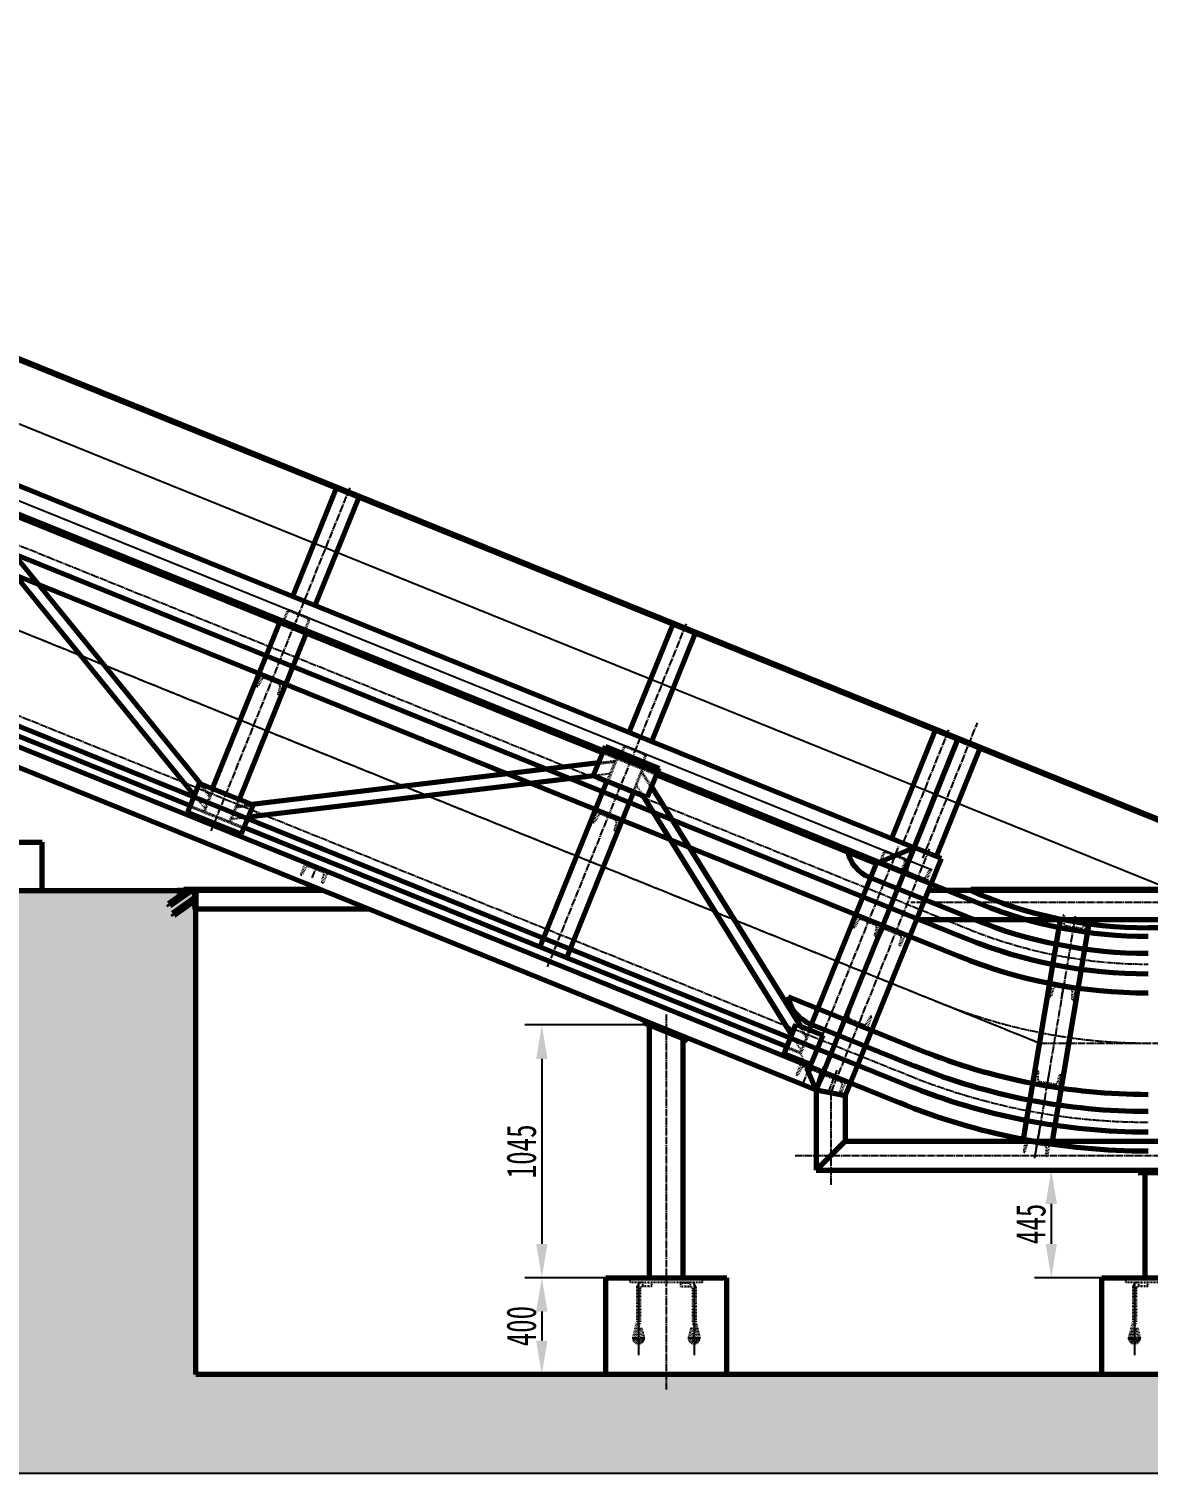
# Model space of a CAD drawing. Header units: millimetres. Extents: x 39335 to 110675, y -13954 to 36506.
# Drawn here: x 66150 to 70776, y 17007 to 22976 of the extents above; entities that cross this region are included whole.
import ezdxf

# ---------------------------------------------------------------- set-up
doc = ezdxf.new("R2010")
doc.units = ezdxf.units.MM
doc.linetypes.add('EB_DASH', pattern=[6, 3, -3])
doc.linetypes.add('EB_DASHDOT', pattern=[39, 30, -3, 3, -3])
for name, color, linetype, lineweight in [('CAXA0', 7, 'Continuous', 70), ('CAXA1', 1, 'EB_DASHDOT', 25), ('CAXA2', 6, 'EB_DASH', 25), ('CAXA3', 7, 'Continuous', 25), ('CAXA4', 3, 'Continuous', 25)]:
    doc.layers.add(name, color=color, linetype=linetype, lineweight=lineweight)
doc.layers.add('matcat', color=6, linetype='Continuous')
doc.styles.add('\\M+5B1EA\\M+5D7BC', font='', dxfattribs={"width": 0.667})
doc.styles.get('\\M+5B1EA\\M+5D7BC').set_extended_font_data('FangSong_GB2312')
doc.dimstyles.new('\\M+5B1EA\\M+5D7BC', dxfattribs={"dimscale": 35, "dimtxt": 3.5, "dimasz": 4, "dimexe": 2, "dimexo": 0, "dimtad": 1, "dimdec": 1, "dimdsep": 46, "dimtxsty": '\\M+5B1EA\\M+5D7BC', "dimcen": 0, "dimdle": 6, "dimazin": 2, "dimtfac": 1, "dimtdec": 1, "dimtmove": 0, "dimatfit": 3, "dimfxl": 0, "dimtolj": 1, "dimtzin": 0, "dimarcsym": 0})

# ---------------------------------------------------------------- blocks, each defined once
blk = doc.blocks.new('CAXBLOCK2', base_point=(11436, 1525))
at = {"layer": 'CAXA0', "color": 2}
for p, q in [((4932.5, 1531), (11436, 1531)), ((11436, 1531), (11436, 1371)), ((11436, 1371), (5666, 1371))]:
    blk.add_line(p, q, dxfattribs=at)
at = {"layer": 'CAXA0'}
blk.add_line((4932.5, 1525), (4932.5, 1531), dxfattribs=at)
at = {"layer": 'CAXA0', "color": 2}
blk.add_arc((5666, 3195), 1824, 246.28683, 270, dxfattribs=at)
at = {"layer": 'CAXA2', "color": 2}
blk.add_line((11436, 1525), (4932.5, 1525), dxfattribs=at)
blk = doc.blocks.new('CAXBLOCK18', base_point=(1729.2, 1525))
at = {"layer": 'CAXA0'}
for p, q in [((1729.2, 1525), (1654.2, 1525)), ((1715.2, 1520), (1659.2, 1520)), ((1724.2, 1511), (1724.2, 1455)), ((1729.2, 1525), (1729.2, 1450))]:
    blk.add_line(p, q, dxfattribs=at)
for centre, radius, start, end in [((1659.2, 1525), 5, 180, 270), ((1715.2, 1511), 9, 0, 90), ((1729.2, 1455), 5, 180, 270)]:
    blk.add_arc(centre, radius, start, end, dxfattribs=at)
blk = doc.blocks.new('CAXBLOCK17', base_point=(1729.2, 1525))
at = {"layer": 'CAXA0'}
blk.add_blockref('CAXBLOCK18', (1729.2, 1525), dxfattribs=at)
blk = doc.blocks.new('*D280')
at = {"layer": 'CAXA4', "color": 0, "lineweight": -2, "transparency": 16777216}
for p, q in [((53916.9, 25415.9), (53916.9, 26680.9)), ((76546.4, 19446.8), (76546.4, 26680.9)), ((54056.9, 26610.9), (76406.4, 26610.9))]:
    blk.add_line(p, q, dxfattribs=at)
at = {"layer": 'CAXA4', "color": 0, "transparency": 16777216}
for points in [[(54056.9, 26634.3), (54056.9, 26587.6), (53916.9, 26610.9)], [(76406.4, 26634.3), (76406.4, 26587.6), (76546.4, 26610.9)]]:
    blk.add_solid(points, dxfattribs=at)
at = {"layer": 'DEFPOINTS', "color": 0, "transparency": 16777216}
for p in [(76546.4, 26610.9), (53916.9, 25415.9), (76546.4, 19446.8)]:
    blk.add_point(p, dxfattribs=at)
at = {"layer": 'CAXA4', "color": 0, "transparency": 16777216, "insert": (65231.7, 26695.4), "char_height": 122.5, "attachment_point": 5, "style": '\\M+5B1EA\\M+5D7BC'}
blk.add_mtext('\\A1;\\fFangSong_GB2312;22630', dxfattribs=at)
blk = doc.blocks.new('CAXBLOCK65', base_point=(5364.8, 1418.6))
at = {"layer": 'CAXA1', "linetype": 'EB_DASHDOT', "lineweight": 25}
blk.add_line((5364.8, 1418.6), (5355.9, 1365.3), dxfattribs=at)
at = {"layer": 'CAXA2'}
for p, q in [((5307.1, 1376.6), (5315, 1423.9)), ((5405.7, 1360), (5307.1, 1376.6)), ((5317.5, 1423.5), (5315, 1423.9)), ((5319, 1387.7), (5321, 1419.1)), ((5388.5, 1368.3), (5326, 1378.8)), ((5406.4, 1404.8), (5398.1, 1374.4)), ((5405.7, 1360), (5413.6, 1407.4)), ((5411.1, 1407.8), (5413.6, 1407.4))]:
    blk.add_line(p, q, dxfattribs=at)
for centre, radius, start, end in [((5316.9, 1419.3), 4.2, 356.18842, 80.47783), ((5327.4, 1387.1), 8.5, 176.18842, 260.47783), ((5389.9, 1376.7), 8.5, 260.47783, 344.76724), ((5410.4, 1403.6), 4.2, 80.47783, 164.76724)]:
    blk.add_arc(centre, radius, start, end, dxfattribs=at)
blk = doc.blocks.new('CAXBLOCK67', base_point=(5256.8, 774.4))
at = {"layer": 'CAXA1', "linetype": 'EB_DASHDOT', "lineweight": 25}
blk.add_line((5256.8, 774.4), (5247.8, 721.1), dxfattribs=at)
at = {"layer": 'CAXA2'}
for p, q in [((5199, 732.4), (5207, 779.7)), ((5209.5, 779.3), (5207, 779.7)), ((5297.6, 715.8), (5199, 732.4)), ((5210.9, 743.5), (5213, 774.9)), ((5280.4, 724.1), (5218, 734.6)), ((5298.3, 760.6), (5290, 730.2)), ((5297.6, 715.8), (5305.6, 763.2)), ((5303.1, 763.6), (5305.6, 763.2))]:
    blk.add_line(p, q, dxfattribs=at)
for centre, radius, start, end in [((5208.8, 775.1), 4.2, 356.18842, 80.47783), ((5219.4, 742.9), 8.5, 176.18842, 260.47783), ((5281.8, 732.5), 8.5, 260.47783, 344.76724), ((5302.4, 759.4), 4.2, 80.47783, 164.76724)]:
    blk.add_arc(centre, radius, start, end, dxfattribs=at)
blk = doc.blocks.new('CAXBLOCK68', base_point=(5307.5, 1076.9))
at = {"layer": 'CAXA1', "linetype": 'EB_DASHDOT', "lineweight": 25}
blk.add_line((5307.5, 1076.9), (5316.4, 1130.1), dxfattribs=at)
at = {"layer": 'CAXA2'}
for p, q in [((5266.6, 1135.4), (5258.7, 1088.1)), ((5365.3, 1118.9), (5266.6, 1135.4)), ((5261.2, 1087.7), (5258.7, 1088.1)), ((5274.2, 1121), (5266, 1090.7)), ((5346.3, 1116.7), (5283.8, 1127.2)), ((5351.3, 1076.4), (5353.4, 1107.8)), ((5365.3, 1118.9), (5357.3, 1071.6)), ((5354.8, 1072), (5357.3, 1071.6))]:
    blk.add_line(p, q, dxfattribs=at)
for centre, radius, start, end in [((5261.9, 1091.8), 4.2, 260.47783, 344.76724), ((5282.4, 1118.8), 8.5, 80.47783, 164.76724), ((5344.9, 1108.3), 8.5, 356.18842, 80.47783), ((5355.5, 1076.1), 4.2, 176.18842, 260.47783)]:
    blk.add_arc(centre, radius, start, end, dxfattribs=at)
blk = doc.blocks.new('CAXBLOCK66', base_point=(5349, 1104.6))
at = {"layer": 'CAXA0'}
for name, p in [('CAXBLOCK68', (5307.5, 1076.9)), ('CAXBLOCK67', (5256.8, 774.4))]:
    blk.add_blockref(name, p, dxfattribs=at)
blk = doc.blocks.new('CAXBLOCK69', base_point=(4363.8, 772.5))
at = {"layer": 'CAXA1', "linetype": 'EB_DASHDOT', "lineweight": 25}
blk.add_line((4344.1, 692), (4380.5, 782.2), dxfattribs=at)
at = {"layer": 'CAXA2'}
for p, q in [((4322, 770.7), (4304, 726.2)), ((4306.4, 725.3), (4304, 726.2)), ((4311.7, 727.2), (4326.3, 755)), ((4322, 770.7), (4414.7, 733.3)), ((4337, 758.9), (4395.7, 735.2)), ((4400.7, 724.9), (4391.9, 694.8)), ((4414.7, 733.3), (4396.7, 688.8)), ((4394.3, 689.7), (4396.7, 688.8))]:
    blk.add_line(p, q, dxfattribs=at)
for centre, radius, start, end in [((4308, 729.1), 4.2, 248, 332.28941), ((4333.8, 751.1), 8.5, 68, 152.28941), ((4392.5, 727.3), 8.5, 343.71059, 68), ((4395.9, 693.6), 4.2, 163.71059, 248)]:
    blk.add_arc(centre, radius, start, end, dxfattribs=at)
blk = doc.blocks.new('CAXBLOCK96', base_point=(4613.8, 1608.9))
at = {"layer": 'CAXA2'}
for p, q in [((-3448.5, 4922.7), (-3460.8, 4892.1)), ((-3444.8, 4921.2), (-3457.1, 4890.6)), ((-3438.9, 4923.7), (-3361.9, 4892.6)), ((-3437.4, 4927.4), (-3360.4, 4896.3)), ((-3456.1, 4881.1), (-3379.2, 4850)), ((-3454.6, 4884.8), (-3377.7, 4853.7)), ((-3359.5, 4886.8), (-3371.8, 4856.2)), ((-3355.7, 4885.3), (-3368.1, 4854.7)), ((-2067, 4364.6), (-2079.3, 4334)), ((-2063.2, 4363.1), (-2075.6, 4332.5)), ((-2057.4, 4365.5), (-1980.4, 4334.4)), ((-2055.9, 4369.2), (-1978.9, 4338.2)), ((-2074.6, 4322.9), (-1997.7, 4291.8)), ((-2073.1, 4326.6), (-1996.2, 4295.5)), ((-1977.9, 4328.6), (-1990.3, 4298)), ((-1974.2, 4327.1), (-1986.6, 4296.5)), ((-676.2, 3802.6), (-688.5, 3772)), ((-672.5, 3801.1), (-684.8, 3770.5)), ((-683.8, 3761), (-606.9, 3729.9)), ((-682.3, 3764.7), (-605.4, 3733.6)), ((-666.6, 3803.6), (-589.7, 3772.5)), ((-665.1, 3807.3), (-588.2, 3776.2)), ((-587.2, 3766.7), (-599.5, 3736.1)), ((-583.5, 3765.2), (-595.8, 3734.6)), ((714.6, 3240.7), (702.2, 3210.1)), ((718.3, 3239.2), (705.9, 3208.6)), ((724.2, 3241.7), (801.1, 3210.6)), ((725.7, 3245.4), (802.6, 3214.3)), ((706.9, 3199.1), (783.9, 3168)), ((708.4, 3202.8), (785.4, 3171.7)), ((803.6, 3204.8), (791.2, 3174.2)), ((807.3, 3203.3), (795, 3172.7)), ((2105.4, 2678.8), (2093, 2648.2)), ((2109.1, 2677.3), (2096.7, 2646.7)), ((2174.7, 2606.1), (2097.7, 2637.2)), ((2176.2, 2609.8), (2099.2, 2640.9)), ((2191.9, 2648.7), (2114.9, 2679.8)), ((2193.4, 2652.4), (2116.4, 2683.5)), ((2194.4, 2642.9), (2182, 2612.3)), ((2198.1, 2641.4), (2185.7, 2610.8)), ((3496.1, 2116.9), (3483.8, 2086.3)), ((3499.9, 2115.4), (3487.5, 2084.8)), ((3582.7, 2086.8), (3505.7, 2117.9)), ((3584.2, 2090.5), (3507.2, 2121.6)), ((3565.4, 2044.2), (3488.5, 2075.2)), ((3566.9, 2047.9), (3490, 2079)), ((3585.2, 2080.9), (3572.8, 2050.4)), ((3588.9, 2079.5), (3576.5, 2048.9)), ((4571.7, 1682.4), (4559.3, 1651.8)), ((4575.4, 1680.9), (4563, 1650.3)), ((4658.2, 1652.3), (4581.2, 1683.4)), ((4659.7, 1656), (4582.7, 1687.1)), ((4641, 1609.6), (4564, 1640.7)), ((4642.5, 1613.3), (4565.5, 1644.4)), ((4660.7, 1646.4), (4648.3, 1615.8)), ((4664.4, 1644.9), (4652, 1614.3)), ((4664.4, 1644.9), (4652, 1614.3))]:
    blk.add_line(p, q, dxfattribs=at)
for centre, radius, start, end in [((-3440.6, 4919.5), 8.5, 68, 158), ((-3440.6, 4919.5), 4.5, 68, 158), ((-3363.6, 4888.4), 8.5, 338, 68), ((-3452.9, 4888.9), 8.5, 158, 248), ((-3452.9, 4888.9), 4.5, 158, 248), ((-3376, 4857.8), 8.5, 248, 338), ((-3376, 4857.8), 4.5, 248, 338), ((-3363.6, 4888.4), 4.5, 338, 68), ((-2059.1, 4361.4), 8.5, 68, 158), ((-2059.1, 4361.4), 4.5, 68, 158), ((-2071.4, 4330.8), 8.5, 158, 248), ((-2071.4, 4330.8), 4.5, 158, 248), ((-1994.5, 4299.7), 4.5, 248, 338), ((-1982.1, 4330.3), 4.5, 338, 68), ((-1982.1, 4330.3), 8.5, 338, 68), ((-1994.5, 4299.7), 8.5, 248, 338), ((-680.7, 3768.9), 8.5, 158, 248), ((-680.7, 3768.9), 4.5, 158, 248), ((-668.3, 3799.5), 8.5, 68, 158), ((-668.3, 3799.5), 4.5, 68, 158), ((-591.3, 3768.4), 4.5, 338, 68), ((-591.3, 3768.4), 8.5, 338, 68), ((-603.7, 3737.8), 8.5, 248, 338), ((-603.7, 3737.8), 4.5, 248, 338), ((722.5, 3237.5), 8.5, 68, 158), ((722.5, 3237.5), 4.5, 68, 158), ((710.1, 3207), 8.5, 158, 248), ((710.1, 3207), 4.5, 158, 248), ((787.1, 3175.9), 8.5, 248, 338), ((787.1, 3175.9), 4.5, 248, 338), ((799.4, 3206.5), 4.5, 338, 68), ((799.4, 3206.5), 8.5, 338, 68), ((2100.9, 2645), 8.5, 158, 248), ((2100.9, 2645), 4.5, 158, 248), ((2113.3, 2675.6), 8.5, 68, 158), ((2113.3, 2675.6), 4.5, 68, 158), ((2190.2, 2644.5), 4.5, 338, 68), ((2190.2, 2644.5), 8.5, 338, 68), ((2177.8, 2613.9), 8.5, 248, 338), ((2177.8, 2613.9), 4.5, 248, 338), ((3504, 2113.7), 8.5, 68, 158), ((3504, 2113.7), 4.5, 68, 158), ((3581, 2082.6), 8.5, 338, 68), ((3491.7, 2083.1), 8.5, 158, 248), ((3491.7, 2083.1), 4.5, 158, 248), ((3568.6, 2052), 8.5, 248, 338), ((3568.6, 2052), 4.5, 248, 338), ((3581, 2082.6), 4.5, 338, 68), ((4579.6, 1679.2), 8.5, 68, 158), ((4579.6, 1679.2), 4.5, 68, 158), ((4567.2, 1648.6), 8.5, 158, 248), ((4567.2, 1648.6), 4.5, 158, 248), ((4644.2, 1617.5), 8.5, 248, 338), ((4644.2, 1617.5), 4.5, 248, 338), ((4656.5, 1648.1), 4.5, 338, 68), ((4656.5, 1648.1), 8.5, 338, 68)]:
    blk.add_arc(centre, radius, start, end, dxfattribs=at)
blk = doc.blocks.new('CAXBLOCK100', base_point=(1777.7, 1939.3))
at = {"layer": 'CAXA0'}
for p, q in [((1748.3, 1967.3), (836.1, 3087.5)), ((1723, 1919.2), (814.5, 3034.8))]:
    blk.add_line(p, q, dxfattribs=at)
at = {"layer": 'CAXA2'}
for p, q in [((1785.5, 1913.7), (790.7, 3135.4)), ((836.1, 3087.5), (792.8, 3140.6)), ((814.5, 3034.8), (771.4, 3087.7)), ((1766.2, 1866.1), (1723, 1919.2)), ((1787.6, 1919), (1748.3, 1967.3))]:
    blk.add_line(p, q, dxfattribs=at)
blk = doc.blocks.new('CAXBLOCK101', base_point=(1920.1, 1881.8))
at = {"layer": 'CAXA0'}
for p, q in [((1960.6, 1881.5), (3395.1, 2053.6)), ((1945.5, 1829.3), (3374, 2000.7))]:
    blk.add_line(p, q, dxfattribs=at)
at = {"layer": 'CAXA2'}
for p, q in [((1896.7, 1868.8), (3460.9, 2056.5)), ((3395.1, 2053.6), (3463.1, 2061.8)), ((3374, 2000.7), (3441.7, 2008.9)), ((1898.9, 1874.1), (1960.6, 1881.5)), ((1877.5, 1821.2), (1945.5, 1829.3))]:
    blk.add_line(p, q, dxfattribs=at)
blk = doc.blocks.new('CAXBLOCK95', base_point=(-2866, 3869.5))
at = {"layer": 'CAXA0'}
for p, q in [((-3432.8, 4988.1), (4698.6, 1702.8)), ((-3837.4, 3986.8), (4294, 701.5)), ((2130.3, 2740.5), (2311.2, 3188.3)), ((2403.9, 3150.8), (2311.2, 3188.3)), ((852.2, 3127.4), (2131.7, 2610.5)), ((2223, 2703), (2403.9, 3150.8)), ((-853.3, 2910.5), (1705.8, 1876.6)), ((1798.8, 1946.8), (2076.1, 2633)), ((3521.1, 2178.6), (3702, 2626.4)), ((3702, 2626.4), (3794.7, 2588.9)), ((1910.1, 1901.9), (2187.3, 2588)), ((2131.7, 2610.5), (3411.2, 2093.5)), ((3613.8, 2141.1), (3794.7, 2588.9)), ((4605.9, 1740.3), (4786.8, 2188.1)), ((4879.5, 2150.6), (4698.6, 1702.8)), ((4879.5, 2150.6), (4786.8, 2188.1)), ((3373.7, 2000.8), (3422.4, 2121.3)), ((3422.4, 2121.3), (3645, 2031.4)), ((3596.3, 1910.9), (3645, 2031.4)), ((3152.2, 1292.2), (3429.4, 1978.3)), ((3373.7, 2000.8), (3596.3, 1910.9)), ((3633.7, 2003.6), (4542.4, 1636.5)), ((1743.2, 1969.3), (1694.5, 1848.8)), ((1743.2, 1969.3), (1965.7, 1879.4)), ((3263.4, 1247.3), (3540.6, 1933.4)), ((3576.3, 1919), (4191.5, 928.3)), ((3613.6, 1953.7), (4227.1, 965.8)), ((1965.7, 1879.4), (1917, 1758.9)), ((1694.5, 1848.8), (1917, 1758.9)), ((1928.3, 1786.7), (4172.1, 880.2)), ((4698.6, 1702.8), (4294, 701.5)), ((4542.4, 1636.5), (4698.6, 1702.8)), ((4542.4, 1636.5), (4265.2, 950.4)), ((4209.5, 972.9), (4160.8, 852.3)), ((4209.5, 972.9), (4320.8, 927.9)), ((4320.8, 927.9), (4272.1, 807.4)), ((4160.8, 852.3), (4272.1, 807.4)), ((4294, 701.5), (4255.3, 792.6)), ((4294, 701.5), (4331.5, 794.2))]:
    blk.add_line(p, q, dxfattribs=at)
at = {"layer": 'CAXA1', "linetype": 'EB_DASHDOT', "lineweight": 25}
for p, q in [((2365.6, 3189.4), (2140.7, 2632.7)), ((1792.7, 1771.4), (2145.4, 2644.4)), ((3756.4, 2627.5), (3531.5, 2070.8)), ((4841.2, 2189.2), (4648, 1711)), ((3183.4, 1209.5), (3536.2, 2082.5)), ((4256.7, 769.4), (4636.1, 1708.3)), ((2210.3, 1577), (2227.7, 1620.1)), ((4239.8, 727.4), (4262.2, 783)), ((4267, 768.1), (4276.8, 792.3))]:
    blk.add_line(p, q, dxfattribs=at)
at = {"layer": 'CAXA2'}
for p, q in [((-3430.1, 4981.6), (4692.1, 1700.1)), ((-3369.3, 4838.4), (4548.9, 1639.3)), ((-3687.7, 4050.3), (4230.5, 851.2)), ((-3830.9, 3989.5), (4291.2, 708)), ((2134, 2739), (2314.9, 3186.8)), ((2219.3, 2704.5), (2400.2, 3152.3)), ((2080.7, 2631.1), (1766, 1852.3)), ((2182.7, 2589.9), (1868, 1811)), ((3524.8, 2177.1), (3705.7, 2624.9)), ((3610.1, 2142.6), (3791, 2590.4)), ((1998.4, 2414.1), (1980.4, 2369.6)), ((2002.7, 2398.4), (1988.1, 2370.6)), ((2091.1, 2376.6), (1998.4, 2414.1)), ((2072.2, 2378.6), (2013.4, 2402.3)), ((1982.8, 2368.6), (1980.4, 2369.6)), ((2077.1, 2368.3), (2068.3, 2338.2)), ((2070.8, 2333.1), (2073.2, 2332.1)), ((2091.1, 2376.6), (2073.2, 2332.1)), ((2091.1, 2376.6), (2073.2, 2332.1)), ((4609.6, 1738.8), (4790.5, 2186.6)), ((4694.9, 1704.3), (4875.8, 2152.1)), ((3411.2, 2093.5), (3633.7, 2003.6)), ((3471.5, 2069.2), (3156.8, 1290.3)), ((3429.4, 1978.3), (3466.8, 2071.1)), ((3573.5, 2028), (3258.8, 1249.1)), ((3540.6, 1933.4), (3578.1, 2026.1)), ((3572, 2011.1), (4251.6, 916.8)), ((3574.3, 2016.8), (3613.6, 1953.7)), ((1798.8, 1946.8), (1761.4, 1854.1)), ((3551.2, 1959.4), (3576.3, 1919)), ((1705.8, 1876.6), (1928.3, 1786.7)), ((1910.1, 1901.9), (1872.6, 1809.2)), ((3389.2, 1852.2), (3371.2, 1807.7)), ((3481.9, 1814.7), (3389.2, 1852.2)), ((3373.6, 1806.7), (3371.2, 1807.7)), ((3393.5, 1836.5), (3378.9, 1808.7)), ((3462.9, 1816.7), (3404.2, 1840.4)), ((3467.9, 1806.4), (3459.1, 1776.3)), ((3481.9, 1814.7), (3463.9, 1770.2)), ((3481.9, 1814.7), (3463.9, 1770.2)), ((3461.6, 1771.2), (3463.9, 1770.2)), ((4692.1, 1700.1), (4291.2, 708)), ((2180.2, 1636.1), (2162.2, 1591.6)), ((2184.5, 1620.4), (2169.9, 1592.6)), ((2180.2, 1636.1), (2272.9, 1598.6)), ((2253.9, 1600.6), (2195.2, 1624.3)), ((4548.9, 1639.3), (4230.5, 851.2)), ((2164.6, 1590.6), (2162.2, 1591.6)), ((2250.1, 1560.1), (2258.9, 1590.3)), ((2252.6, 1555.1), (2254.9, 1554.1)), ((2272.9, 1598.6), (2254.9, 1554.1)), ((4464.7, 1417.7), (4446.7, 1373.2)), ((4449.1, 1372.2), (4446.7, 1373.2)), ((4469, 1401.9), (4454.4, 1374.1)), ((4557.4, 1380.2), (4464.7, 1417.7)), ((4538.5, 1382.1), (4479.7, 1405.9)), ((4539.5, 1335.7), (4557.4, 1380.2)), ((4543.4, 1371.9), (4534.6, 1341.7)), ((4537.1, 1336.7), (4539.5, 1335.7)), ((4227.1, 965.8), (4253.9, 922.6)), ((4191.5, 928.3), (4230.7, 865.2)), ((4265.2, 950.4), (4227.7, 857.7)), ((4172.1, 880.2), (4227.7, 857.7)), ((4225.8, 853), (4225.8, 853)), ((4255.3, 792.6), (4227.7, 857.7)), ((4229.3, 808.2), (4211.3, 763.7)), ((4233.6, 792.5), (4219, 764.7)), ((4229.3, 808.2), (4322, 770.7)), ((4303, 772.7), (4244.3, 796.4)), ((4213.7, 762.7), (4211.3, 763.7)), ((4299.2, 732.3), (4308, 762.4)), ((4301.6, 727.2), (4304, 726.2)), ((4322, 770.7), (4304, 726.2)), ((4322, 770.7), (4304, 726.2))]:
    blk.add_line(p, q, dxfattribs=at)
for centre, radius, start, end in [((2010.2, 2394.4), 8.5, 68, 152.28941), ((1984.4, 2372.5), 4.2, 248, 332.28941), ((2072.4, 2337), 4.2, 163.71059, 248), ((2069, 2370.7), 8.5, 343.71059, 68), ((3375.2, 1810.6), 4.2, 248, 332.28941), ((3401, 1832.5), 8.5, 68, 152.28941), ((3459.8, 1808.8), 8.5, 343.71059, 68), ((3463.1, 1775.1), 4.2, 163.71059, 248), ((2192, 1616.4), 8.5, 68, 152.28941), ((2166.2, 1594.5), 4.2, 248, 332.28941), ((2254.1, 1559), 4.2, 163.71059, 248), ((2250.8, 1592.7), 8.5, 343.71059, 68), ((4450.7, 1376.1), 4.2, 248, 332.28941), ((4476.6, 1398), 8.5, 68, 152.28941), ((4535.3, 1374.3), 8.5, 343.71059, 68), ((4538.7, 1340.5), 4.2, 163.71059, 248), ((4241.1, 788.5), 8.5, 68, 152.28941), ((4215.2, 766.6), 4.2, 248, 332.28941), ((4303.2, 731.1), 4.2, 163.71059, 248), ((4299.8, 764.8), 8.5, 343.71059, 68)]:
    blk.add_arc(centre, radius, start, end, dxfattribs=at)
at = {"layer": 'CAXA0'}
for name, p in [('CAXBLOCK96', (4613.8, 1608.9)), ('CAXBLOCK100', (1777.7, 1939.3)), ('CAXBLOCK101', (1920.1, 1881.8))]:
    blk.add_blockref(name, p, dxfattribs=at)
blk = doc.blocks.new('CAXBLOCK34', base_point=(-8741, 6119.1))
at = {"layer": 'CAXA0'}
for p, q in [((-11421.6, 8736.7), (6414.7, 1530.4)), ((4698.6, 1702.8), (4879.5, 2150.6)), ((4990.8, 2105.7), (4879.5, 2150.6)), ((4972.2, 2113.2), (4879.5, 2150.6)), ((4791.3, 1665.4), (4972.2, 2113.2)), ((4698.6, 1702.8), (4294, 701.5)), ((4655.5, 1596.2), (4693, 1688.9)), ((4691.1, 1684.3), (4698.6, 1702.8)), ((4809.8, 1657.9), (4698.6, 1702.8)), ((4809.8, 1657.9), (4414, 678.1)), ((10927.5, 1525), (4756.2, 1525)), ((4708, 1405.7), (10836, 1405.7)), ((5301.8, 1405.7), (5148.2, 490)), ((5423.5, 1405.7), (5269.9, 490)), ((4294, 701.5), (4294, 370)), ((4294, 701.5), (4414, 678.1)), ((4414, 678.1), (4414, 490)), ((4294, 370), (4414, 490)), ((4414, 490), (10836, 490)), ((4294, 370), (10836, 370))]:
    blk.add_line(p, q, dxfattribs=at)
at = {"layer": 'CAXA0', "color": 2}
for p, q in [((-11420.1, 8740.4), (6425.4, 1530.4)), ((-11644.8, 8184.1), (2364.6, 2523.9)), ((-11643.3, 8187.8), (4753.6, 1563))]:
    blk.add_line(p, q, dxfattribs=at)
at = {"layer": 'CAXA0', "color": 3}
for p, q in [((-10600.6, 7762.2), (2411.8, 2504.9)), ((4422.2, 1692.6), (4969.7, 1471.4)), ((4513.6, 1580.2), (4943.5, 1406.5)), ((4177.5, 1086.9), (4725.1, 865.6)), ((4268.9, 974.5), (4698.9, 800.7))]:
    blk.add_line(p, q, dxfattribs=at)
at = {"layer": 'CAXA0', "color": 4}
for p, q in [((-10804.8, 7592.3), (4894.2, 1249.5)), ((-10652.7, 7616.1), (4911.6, 1327.7)), ((-9301, 6365.4), (4667, 721.9)), ((-8895.8, 6116.5), (4637.5, 648.7))]:
    blk.add_line(p, q, dxfattribs=at)
at = {"layer": 'CAXA0', "color": 3}
for centre, radius, start, end in [((4569.8, 1719.3), 150, 190.23095, 248), ((5666, 3194.4), 1858.4, 248, 270), ((5666, 3194.4), 1928.4, 248, 270), ((4325.1, 1113.5), 150, 190.23095, 248), ((5666, 3194.4), 2511.6, 248, 270), ((5666, 3194.4), 2581.6, 248, 270)]:
    blk.add_arc(centre, radius, start, end, dxfattribs=at)
at = {"layer": 'CAXA0', "color": 4}
for radius in [2013.4, 2092.4, 2666.6, 2745.6]:
    blk.add_arc((5666, 3194.4), radius, 248, 270, dxfattribs=at)
at = {"layer": 'CAXA1'}
for p, q in [((-11071.1, 7828.3), (4926.6, 1364.8)), ((-11375, 7598.8), (5218.9, 894.4)), ((-11315.8, 7222.6), (4681.9, 759.1)), ((5218.9, 894.4), (12679.9, 894.4)), ((5218.9, 894.4), (12679.9, 894.4))]:
    blk.add_line(p, q, dxfattribs=at)
at = {"layer": 'CAXA1', "linetype": 'EB_DASHDOT', "lineweight": 25}
for p, q in [((-11029.3, 7459.1), (5218.9, 894.4)), ((4734.5, 1658.3), (4960.7, 2218.1)), ((4761.3, 1697.8), (4354, 689.8)), ((10864.1, 1475.4), (4684.7, 1475.4)), ((5364.8, 1418.6), (5199.7, 434)), ((5218.9, 894.4), (11719, 894.4)), ((4354, 689.8), (4354, 307)), ((5214.5, 522.3), (5222.6, 570.6)), ((5197.2, 419.1), (5213.2, 515)), ((5215.5, 528.2), (5207.4, 479.9)), ((4207.5, 430), (10836, 430))]:
    blk.add_line(p, q, dxfattribs=at)
at = {"layer": 'CAXA1'}
for radius, start in [(1973.4, 247.99536), (2300, 248), (2626.6, 247.99598)]:
    blk.add_arc((5666, 3194.4), radius, start, 270, dxfattribs=at)
at = {"layer": 'CAXA2'}
for p, q in [((4702.3, 1701.3), (4883.2, 2149.2)), ((4787.6, 1666.9), (4968.5, 2114.7)), ((4703.2, 1700.9), (4299, 700.5)), ((4803.3, 1655.1), (4701.3, 1696.3)), ((4805.2, 1659.7), (4409, 679.1)), ((4658.1, 1602.7), (4676.1, 1647.2)), ((4658.1, 1602.7), (4676.1, 1647.2)), ((4672.1, 1611), (4680.9, 1641.2)), ((4678.5, 1646.2), (4676.1, 1647.2)), ((4658.1, 1602.7), (4750.8, 1565.2)), ((4677.1, 1600.7), (4735.8, 1577)), ((4746.5, 1580.9), (4761.2, 1608.7)), ((4750.8, 1565.2), (4768.8, 1609.7)), ((4766.4, 1610.7), (4768.8, 1609.7)), ((10836, 1520.7), (4754.4, 1520.7)), ((4566.7, 1376.5), (4548.7, 1331.9)), ((4566.7, 1376.5), (4548.7, 1331.9)), ((4566.7, 1376.5), (4659.4, 1339)), ((10836, 1410.7), (4710, 1410.7)), ((5305.9, 1405.7), (5152.3, 490)), ((5419.4, 1405.7), (5265.8, 490)), ((4551.1, 1331), (4548.7, 1331.9)), ((4571, 1360.7), (4556.4, 1332.9)), ((4581.7, 1364.7), (4640.5, 1340.9)), ((4645.4, 1330.7), (4636.6, 1300.5)), ((4659.4, 1339), (4641.5, 1294.5)), ((4639.1, 1295.4), (4641.5, 1294.5)), ((4436.2, 1035.4), (4427.4, 1005.3)), ((4433.8, 1040.5), (4431.4, 1041.5)), ((4433.8, 1040.5), (4431.4, 1041.5)), ((4413.4, 997), (4506.1, 959.5)), ((4432.4, 995), (4491.1, 971.3)), ((4501.8, 975.2), (4516.4, 1003)), ((4506.1, 959.5), (4524.1, 1004)), ((4521.7, 1005), (4524.1, 1004)), ((4521.7, 1005), (4524.1, 1004)), ((4314.5, 752.2), (4294, 701.5)), ((4299, 375), (4299, 700.5)), ((4409, 485), (4409, 679.1)), ((10836, 485), (4409, 485)), ((5158.6, 491.1), (5150.6, 443.8)), ((5158.6, 491.1), (5257.2, 474.6)), ((5168.4, 489.5), (5247.3, 476.3)), ((5175.8, 482.9), (5238.2, 472.4)), ((5153.1, 443.4), (5150.6, 443.8)), ((5157.9, 446.4), (5166.1, 476.7)), ((5245.3, 463.5), (5243.2, 432.1)), ((5246.7, 427.7), (5249.2, 427.3)), ((5257.2, 474.6), (5249.2, 427.3)), ((10836, 375), (4299, 375))]:
    blk.add_line(p, q, dxfattribs=at)
for centre, radius, start, end in [((4676.9, 1642.3), 4.2, 343.71059, 68), ((4680.3, 1608.6), 8.5, 163.71059, 248), ((4739, 1584.9), 8.5, 248, 332.28941), ((4764.9, 1606.8), 4.2, 68, 152.28941), ((4552.7, 1334.9), 4.2, 248, 332.28941), ((4578.5, 1356.8), 8.5, 68, 152.28941), ((4637.3, 1333.1), 8.5, 343.71059, 68), ((4640.7, 1299.3), 4.2, 163.71059, 248), ((4432.2, 1036.6), 4.2, 343.71059, 68), ((4435.6, 1002.9), 8.5, 163.71059, 248), ((4494.3, 979.2), 8.5, 248, 332.28941), ((4520.1, 1001.1), 4.2, 68, 152.28941), ((5174.3, 474.5), 8.5, 80.47783, 164.76724), ((5153.8, 447.5), 4.2, 260.47783, 344.76724), ((5236.8, 464), 8.5, 356.18842, 80.47783), ((5247.4, 431.8), 4.2, 176.18842, 260.47783)]:
    blk.add_arc(centre, radius, start, end, dxfattribs=at)
at = {"layer": 'CAXA3', "color": 2}
for p, q in [((-11513.7, 8508.6), (5758, 1530.4)), ((-11624.2, 8235.1), (4772.7, 1610.3))]:
    blk.add_line(p, q, dxfattribs=at)
at = {"layer": 'CAXA0'}
for name, p in [('CAXBLOCK95', (-2866, 3869.5)), ('CAXBLOCK65', (5364.8, 1418.6)), ('CAXBLOCK66', (5349, 1104.6))]:
    blk.add_blockref(name, p, dxfattribs=at)
at = {"layer": 'CAXA0', "linetype": 'Continuous', "lineweight": 70}
blk.add_blockref('CAXBLOCK69', (4363.8, 772.5), dxfattribs=at)
blk = doc.blocks.new('*D288')
at = {"layer": 'CAXA4', "color": 0, "lineweight": -2, "transparency": 16777216}
for p, q in [((68714.5, 18859.3), (68200, 18859.3)), ((68270, 18719.3), (68270, 17954.9)), ((68534.5, 17814.9), (68200, 17814.9))]:
    blk.add_line(p, q, dxfattribs=at)
at = {"layer": 'CAXA4', "color": 0, "transparency": 16777216}
for points in [[(68246.7, 18719.3), (68293.3, 18719.3), (68270, 18859.3)], [(68246.7, 17954.9), (68293.3, 17954.9), (68270, 17814.9)]]:
    blk.add_solid(points, dxfattribs=at)
at = {"layer": 'DEFPOINTS', "color": 0, "transparency": 16777216}
for p in [(68714.5, 18859.3), (68270, 17814.9), (68534.5, 17814.9)]:
    blk.add_point(p, dxfattribs=at)
at = {"layer": 'CAXA4', "color": 0, "transparency": 16777216, "insert": (68185.6, 18337.1), "char_height": 122.5, "attachment_point": 5, "rotation": 90, "style": '\\M+5B1EA\\M+5D7BC'}
blk.add_mtext('\\A1;\\fFangSong_GB2312;1045', dxfattribs=at)
blk = doc.blocks.new('*D289')
at = {"layer": 'CAXA4', "color": 0, "lineweight": -2, "transparency": 16777216}
for p, q in [((69032.1, 17814.9), (68200, 17814.9)), ((68270, 17674.9), (68270, 17554.9)), ((69032.1, 17414.9), (68200, 17414.9))]:
    blk.add_line(p, q, dxfattribs=at)
at = {"layer": 'CAXA4', "color": 0, "transparency": 16777216}
for points in [[(68246.7, 17674.9), (68293.3, 17674.9), (68270, 17814.9)], [(68246.7, 17554.9), (68293.3, 17554.9), (68270, 17414.9)]]:
    blk.add_solid(points, dxfattribs=at)
at = {"layer": 'DEFPOINTS', "color": 0, "transparency": 16777216}
for p in [(69032.1, 17814.9), (68270, 17414.9), (69032.1, 17414.9)]:
    blk.add_point(p, dxfattribs=at)
at = {"layer": 'CAXA4', "color": 0, "transparency": 16777216, "insert": (68185.6, 17614.9), "char_height": 122.5, "attachment_point": 5, "rotation": 90, "style": '\\M+5B1EA\\M+5D7BC'}
blk.add_mtext('\\A1;\\fFangSong_GB2312;400', dxfattribs=at)
blk = doc.blocks.new('*D248')
at = {"layer": 'CAXA4', "color": 0, "lineweight": -2, "transparency": 16777216}
for p, q in [((69404.4, 18259.9), (70446, 18259.9)), ((70376, 18119.9), (70376, 17954.9)), ((70584.5, 17814.9), (70306, 17814.9))]:
    blk.add_line(p, q, dxfattribs=at)
at = {"layer": 'CAXA4', "color": 0, "transparency": 16777216}
for points in [[(70352.7, 18119.9), (70399.3, 18119.9), (70376, 18259.9)], [(70352.7, 17954.9), (70399.3, 17954.9), (70376, 17814.9)]]:
    blk.add_solid(points, dxfattribs=at)
at = {"layer": 'DEFPOINTS', "color": 0, "transparency": 16777216}
for p in [(69404.4, 18259.9), (70376, 17814.9), (70584.5, 17814.9)]:
    blk.add_point(p, dxfattribs=at)
at = {"layer": 'CAXA4', "color": 0, "transparency": 16777216, "insert": (70291.8, 18037.4), "char_height": 122.5, "attachment_point": 5, "rotation": 90, "style": '\\M+5B1EA\\M+5D7BC'}
blk.add_mtext('\\A1;\\fFangSong_GB2312;445', dxfattribs=at)

msp = doc.modelspace()

# ---------------------------------------------------------------- hatches: boundary and pattern name
at = {"layer": 'matcat'}
h = msp.add_hatch(dxfattribs=at)
h.set_pattern_fill('AR-CONC', color=256, scale=40, style=0)
h.set_pattern_definition([(50, (-3622246.9, 161810.67), (286.904073, -25.100854), [30, -330]), (355, (-3622246.9, 161810.67), (-55.500533, 300.876853), [24, -264]), (100.4514, (-3622223, 161808.58), (231.403753, 275.775817), [25.496076, -280.456845]), (46.1842, (-3622246.9, 161890.67), (426.89642, -66.207606), [45, -495]), (96.6356, (-3622211.33, 161885.15), (373.86508, 389.64715), [38.244115, -420.6852]), (351.1842, (-3622246.9, 161890.67), (373.86478, 389.64744), [36, -396]), (21, (-3622206.9, 161870.67), (238.762821, -161.047556), [30, -330]), (326, (-3622206.9, 161870.67), (97.326133, 290.060018), [24, -264]), (71.4514, (-3622187, 161857.25), (336.089051, 129.012199), [25.496076, -280.456845]), (37.5, (-3622246.91, 161810.67), (4.863942, 133.1575415), [0, -260.8, 0, -268, 0, -265]), (7.5, (-3622246.9, 161810.67), (105.227815, 157.764685), [0, -152.8, 0, -254.8, 0, -101]), (327.5, (-3622336.11, 161810.67), (213.5289745, -9.0219487), [0, -100, 0, -312, 0, -414]), (317.5, (-3622376.1, 161810.67), (233.274468, 40.041993), [0, -130, 0, -207.2, 0, -294])])
h.paths.add_polyline_path([(66839.56, 19414.91), (45117.33, 19414.91), (45098.83, 17007.43), (66635.68, 17007.43), (79581.22, 17007.43), (79581.22, 19420.91), (77939.56, 19420.91), (77939.56, 17414.91), (66839.56, 17414.91)])

# ---------------------------------------------------------------- linework, layer by layer
at = {"layer": 'CAXA0'}
for p, q in [((65704.52, 19614.91), (66204.52, 19614.91)), ((66204.52, 19414.91), (66204.52, 19614.91)), ((45117.33, 19414.91), (66522.04, 19414.91)), ((66204.52, 19414.91), (66839.56, 19414.91)), ((66797.35, 19409.91), (66727.05, 19359.77)), ((66814.57, 19409.91), (66732.86, 19351.63)), ((66789.56, 19414.91), (66789.56, 19420.91)), ((66789.56, 19420.91), (67351.11, 19420.91)), ((66839.56, 17414.91), (66839.56, 19414.91)), ((67365.96, 19414.91), (66839.56, 19414.91)), ((77989.56, 19414.91), (69947.34, 19414.91)), ((66732.86, 19351.63), (66727.05, 19359.77)), ((66834.56, 19385.33), (66742.95, 19320)), ((66834.56, 19373.05), (66748.76, 19311.85)), ((66839.56, 19339.91), (67551.59, 19339.91)), ((66742.95, 19320), (66748.76, 19311.85)), ((68687.47, 18870.2), (68691.21, 18879.47)), ((68687.47, 18870.2), (68872.9, 18795.28)), ((68714.52, 17814.91), (68714.52, 18859.27)), ((68854.52, 17814.91), (68854.52, 18802.7)), ((68872.9, 18795.28), (68876.65, 18804.55)), ((70734.52, 18249.87), (70734.52, 18259.87)), ((70734.52, 18249.87), (70934.52, 18249.87)), ((70764.52, 17814.91), (70764.52, 18249.87)), ((68534.52, 17414.91), (68534.52, 17814.91)), ((68534.52, 17814.91), (69034.52, 17814.91)), ((69034.52, 17414.91), (69034.52, 17814.91)), ((70584.52, 17814.91), (71084.52, 17814.91)), ((70584.52, 17414.91), (70584.52, 17814.91)), ((77939.56, 17414.91), (66839.56, 17414.91))]:
    msp.add_line(p, q, dxfattribs=at)
at = {"layer": 'CAXA1'}
for p, q in [((68784.52, 18903.3), (68784.52, 17350.26)), ((68669.52, 17794.91), (68669.52, 17494.91)), ((68899.52, 17797.91), (68899.52, 17491.91)), ((68899.52, 17794.91), (68899.52, 17494.91)), ((70719.52, 17794.91), (70719.52, 17494.91)), ((68642.92, 17565.51), (68696.12, 17565.51)), ((68926.12, 17565.51), (68872.92, 17565.51)), ((70692.92, 17565.51), (70746.12, 17565.51))]:
    msp.add_line(p, q, dxfattribs=at)
at = {"layer": 'CAXA1', "linetype": 'EB_DASHDOT', "lineweight": 25}
for p, q in [((68669.52, 17797.91), (68669.52, 17491.91)), ((70719.52, 17797.91), (70719.52, 17491.91))]:
    msp.add_line(p, q, dxfattribs=at)
at = {"layer": 'CAXA2'}
for p, q in [((68719.52, 17814.91), (68719.52, 18857.25)), ((68849.52, 17814.91), (68849.52, 18804.72)), ((70769.52, 17814.91), (70769.52, 18249.87)), ((68634.52, 17794.91), (68634.52, 17814.91)), ((68934.52, 17794.91), (68634.52, 17794.91)), ((68934.52, 17794.91), (68634.52, 17794.91)), ((68669.52, 17797.91), (68669.52, 17530.91)), ((68724.52, 17794.91), (68686.32, 17794.91)), ((68686.32, 17794.91), (68686.32, 17778.91)), ((68724.52, 17793.71), (68686.32, 17793.71)), ((68724.52, 17778.91), (68724.52, 17794.91)), ((68844.52, 17794.91), (68882.72, 17794.91)), ((68844.52, 17778.91), (68844.52, 17794.91)), ((68844.52, 17793.71), (68882.72, 17793.71)), ((68882.72, 17794.91), (68882.72, 17778.91)), ((68899.52, 17797.91), (68899.52, 17530.91)), ((68934.52, 17794.91), (68934.52, 17814.91)), ((70684.52, 17794.91), (70684.52, 17814.91)), ((70984.52, 17794.91), (70684.52, 17794.91)), ((70984.52, 17794.91), (70684.52, 17794.91)), ((70719.52, 17797.91), (70719.52, 17530.91)), ((70736.32, 17794.91), (70736.32, 17778.91)), ((70774.52, 17794.91), (70736.32, 17794.91)), ((70774.52, 17793.71), (70736.32, 17793.71)), ((70774.52, 17778.91), (70774.52, 17794.91)), ((68662.72, 17775.41), (68662.72, 17634.91)), ((68676.32, 17768.91), (68676.32, 17634.91)), ((68724.52, 17780.11), (68686.32, 17780.11)), ((68724.52, 17778.91), (68686.32, 17778.91)), ((68844.52, 17780.11), (68882.72, 17780.11)), ((68844.52, 17778.91), (68882.72, 17778.91)), ((68892.72, 17768.91), (68892.72, 17634.91)), ((68906.32, 17775.41), (68906.32, 17634.91)), ((70712.72, 17775.41), (70712.72, 17634.91)), ((70726.32, 17768.91), (70726.32, 17634.91)), ((70774.52, 17780.11), (70736.32, 17780.11)), ((70774.52, 17778.91), (70736.32, 17778.91)), ((68662.72, 17634.91), (68645.92, 17565.51)), ((68669.52, 17634.91), (68652.72, 17565.51)), ((68676.32, 17634.91), (68659.52, 17565.51)), ((68669.72, 17603.58), (68682.93, 17606.78)), ((68682.54, 17606.78), (68693.12, 17565.51)), ((68886.5, 17606.78), (68875.92, 17565.51)), ((68899.33, 17603.58), (68886.12, 17606.78)), ((68892.72, 17634.91), (68909.52, 17565.51)), ((68899.52, 17634.91), (68916.32, 17565.51)), ((68906.32, 17634.91), (68923.12, 17565.51)), ((70712.72, 17634.91), (70695.92, 17565.51)), ((70719.52, 17634.91), (70702.72, 17565.51)), ((70726.32, 17634.91), (70709.52, 17565.51)), ((70719.72, 17603.58), (70732.93, 17606.78)), ((70732.54, 17606.78), (70743.12, 17565.51)), ((68669.72, 17603.58), (68679.52, 17565.51)), ((68676.32, 17605.18), (68686.32, 17565.51)), ((68892.72, 17605.18), (68882.72, 17565.51)), ((68899.33, 17603.58), (68889.52, 17565.51)), ((70719.72, 17603.58), (70729.52, 17565.51)), ((70726.32, 17605.18), (70736.32, 17565.51))]:
    msp.add_line(p, q, dxfattribs=at)
for centre, radius, start, end in [((68678.72, 17775.41), 16, 139.464126, 180.000017), ((68686.32, 17768.91), 26, 90, 139.464175), ((68882.72, 17768.91), 26, 40.535825, 90), ((68890.32, 17775.41), 16, 0, 40.535892), ((70728.72, 17775.41), 16, 139.464126, 180.000017), ((70736.32, 17768.91), 26, 90, 139.464175), ((68686.32, 17768.91), 10, 90, 180), ((68882.72, 17768.91), 10, 0, 90), ((70736.32, 17768.91), 10, 90, 180), ((68669.52, 17565.51), 23.6, 180, 0), ((68669.52, 17565.51), 16.8, 180, 0), ((68669.52, 17565.51), 10, 180, 0), ((68899.52, 17565.51), 23.6, 180, 0), ((68899.52, 17565.51), 16.8, 180, 0), ((68899.52, 17565.51), 10, 180, 0), ((70719.52, 17565.51), 23.6, 180, 0), ((70719.52, 17565.51), 16.8, 180, 0), ((70719.52, 17565.51), 10, 180, 0)]:
    msp.add_arc(centre, radius, start, end, dxfattribs=at)
at = {"layer": 'matcat'}
msp.add_line((45098.83, 17007.43), (79581.22, 17007.43), dxfattribs=at)

# ---------------------------------------------------------------- block references
at = {"layer": 'CAXA0'}
for name, p in [('CAXBLOCK34', (56369.34, 24008.96)), ('CAXBLOCK17', (66839.56, 19414.91)), ('CAXBLOCK2', (76546.38, 19414.91))]:
    msp.add_blockref(name, p, dxfattribs=at)

# ---------------------------------------------------------------- dimensions: what is measured, and where the dimension line sits
at = {"layer": 'CAXA4', "color": 253}
dim = msp.add_linear_dim(base=(76546.38, 26610.95), p1=(53916.93, 25415.93), p2=(76546.38, 19446.79), text='\\fFangSong_GB2312;22630', dimstyle='\\M+5B1EA\\M+5D7BC', dxfattribs=at)
dim.commit()
dim.dimension.update_dxf_attribs({"geometry": '*D280', "text_midpoint": (65231.66, 26695.37)})
for base, p1, p2, text, picture, middle in [((68270, 17814.91), (68714.52, 18859.27), (68534.52, 17814.91), '\\fFangSong_GB2312;1045', '*D288', (68185.58, 18337.09)), ((70376, 17814.91), (69404.37, 18259.91), (70584.52, 17814.91), '\\fFangSong_GB2312;445', '*D248', (70291.84, 18037.41)), ((68270, 17414.91), (69032.13, 17814.91), (69032.13, 17414.91), '\\fFangSong_GB2312;400', '*D289', (68185.58, 17614.91))]:
    dim = msp.add_linear_dim(base=base, p1=p1, p2=p2, angle=90, text=text, dimstyle='\\M+5B1EA\\M+5D7BC', dxfattribs=at)
    dim.commit()
    dim.dimension.update_dxf_attribs({"geometry": picture, "text_midpoint": middle})

doc.saveas('drawing.dxf')
